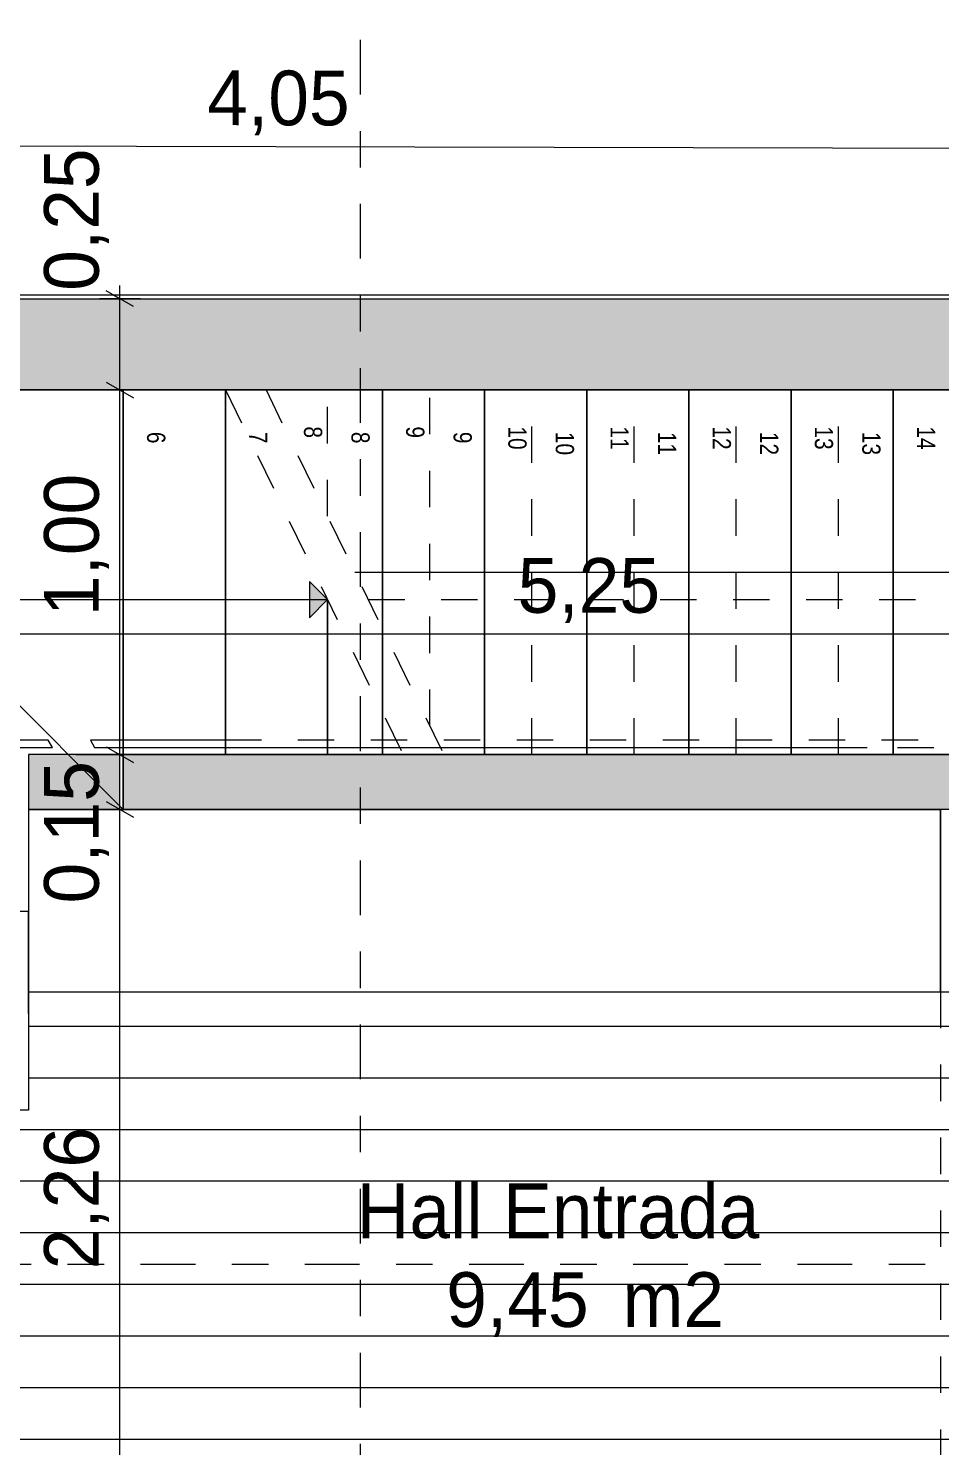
# Model space of a CAD drawing. Header units: metres. Extents: x -111189 to -108577, y -72951 to -72647.
# Drawn here: x -110707.433 to -110704.933, y -72931.151 to -72927.263 of the extents above; entities that cross this region are included whole.
import ezdxf

# ---------------------------------------------------------------- set-up
doc = ezdxf.new("R2010")
doc.units = ezdxf.units.M
doc.header["$MEASUREMENT"] = 0
doc.set_wipeout_variables(frame=1)
for name, pattern in [('Dashed', [0.423333, 0.211667, -0.211667]), ('Dot & Dashed', [0.670278, 0.3175, -0.176389, 0, -0.176389]), ('OTK - Traço Ponto', [0.2, 0.1, -0.05, 0, -0.05]), ('OTK - Traço Ponto CORTES_ALÇ', [0.6, 0.3, -0.15, 0, -0.15]), ('Wipeout_Contour', [1, 0, -1])]:
    doc.linetypes.add(name, pattern=pattern)
for name, color, linetype in [('Planta Piso -1_1_06 - ESCADAS _ GUARDAS', 7, 'Continuous'), ('Planta Piso -1_1_07 - MUROS', 7, 'Continuous'), ('Planta Piso -1_1_14 - CORTES.Marcadores', 7, 'Continuous'), ('Planta Piso RC_1_00 - DESENHO 2D', 7, 'Continuous'), ('Planta Piso RC_1_01 - TERRENO PROPOSTO', 7, 'Continuous'), ('Planta Piso RC_1_02 - PASSEIOS', 7, 'Continuous'), ('Planta Piso RC_1_03 - LAJES', 7, 'Continuous'), ('Planta Piso RC_1_05 - PAREDES..35', 7, 'Continuous'), ('Planta Piso RC_1_06 - ESCADA INTERIOR', 7, 'Continuous'), ('Planta Piso RC_1_06 - FORRA', 7, 'Continuous'), ('Planta Piso RC_1_08 - EQUIPAMENTO FIXO', 7, 'Continuous'), ('Planta Piso RC_1_11 - ZONA_ÁREA', 7, 'Continuous'), ('Planta Piso RC_1_12 - COTAS GERAIS', 7, 'Continuous')]:
    doc.layers.add(name, color=color, linetype=linetype)
doc.styles.add('ESTILO_GERADO_1', font='ARIALN.TTF')
doc.styles.add('ESTILO_GERADO_3', font='AGENCYR.TTF')

# ---------------------------------------------------------------- blocks, each defined once
blk = doc.blocks.new('floor')
at = {"layer": 'Planta Piso RC_1_03 - LAJES', "color": 253, "linetype": 'Continuous', "lineweight": 9, "ltscale": 1000}
for p, q in [((-110707.4326, -72954.9984), (-110707.3326, -72954.9984)), ((-110707.4326, -72954.9984), (-110707.3326, -72954.9984)), ((-110707.3326, -72954.9984), (-110707.0826, -72954.9984)), ((-110707.3326, -72954.9984), (-110707.0826, -72954.9984)), ((-110707.0826, -72954.9984), (-110706.8326, -72954.9984)), ((-110707.0826, -72954.9984), (-110706.8326, -72954.9984)), ((-110706.8326, -72954.9984), (-110706.5826, -72954.9984)), ((-110706.8326, -72954.9984), (-110706.5826, -72954.9984)), ((-110706.5826, -72954.9984), (-110706.3326, -72954.9984)), ((-110706.5826, -72954.9984), (-110706.3326, -72954.9984)), ((-110706.3326, -72954.9984), (-110706.0826, -72954.9984)), ((-110706.3326, -72954.9984), (-110706.0826, -72954.9984)), ((-110706.0826, -72954.9984), (-110705.8326, -72954.9984)), ((-110706.0826, -72954.9984), (-110705.8326, -72954.9984)), ((-110705.8326, -72954.9984), (-110705.5826, -72954.9984)), ((-110705.8326, -72954.9984), (-110705.5826, -72954.9984)), ((-110705.5826, -72954.9984), (-110705.3326, -72954.9984)), ((-110705.5826, -72954.9984), (-110705.3326, -72954.9984)), ((-110705.3326, -72954.9984), (-110705.0826, -72954.9984)), ((-110705.3326, -72954.9984), (-110705.0826, -72954.9984)), ((-110705.0826, -72954.9984), (-110704.8326, -72954.9984)), ((-110705.0826, -72954.9984), (-110704.8326, -72954.9984)), ((-110707.4326, -72955.1399), (-110707.3326, -72955.1399)), ((-110707.4326, -72955.1399), (-110707.3326, -72955.1399)), ((-110707.3326, -72955.1399), (-110707.0826, -72955.1399)), ((-110707.3326, -72955.1399), (-110707.0826, -72955.1399)), ((-110707.0826, -72955.1399), (-110706.8326, -72955.1399)), ((-110707.0826, -72955.1399), (-110706.8326, -72955.1399)), ((-110706.8326, -72955.1399), (-110706.5826, -72955.1399)), ((-110706.8326, -72955.1399), (-110706.5826, -72955.1399)), ((-110706.5826, -72955.1399), (-110706.3326, -72955.1399)), ((-110706.5826, -72955.1399), (-110706.3326, -72955.1399)), ((-110706.3326, -72955.1399), (-110706.0826, -72955.1399)), ((-110706.3326, -72955.1399), (-110706.0826, -72955.1399)), ((-110706.0826, -72955.1399), (-110705.8326, -72955.1399)), ((-110706.0826, -72955.1399), (-110705.8326, -72955.1399)), ((-110705.8326, -72955.1399), (-110705.5826, -72955.1399)), ((-110705.8326, -72955.1399), (-110705.5826, -72955.1399)), ((-110705.5826, -72955.1399), (-110705.3326, -72955.1399)), ((-110705.5826, -72955.1399), (-110705.3326, -72955.1399)), ((-110705.3326, -72955.1399), (-110705.0826, -72955.1399)), ((-110705.3326, -72955.1399), (-110705.0826, -72955.1399)), ((-110705.0826, -72955.1399), (-110704.8326, -72955.1399)), ((-110705.0826, -72955.1399), (-110704.8326, -72955.1399)), ((-110707.5826, -72955.2814), (-110707.3326, -72955.2814)), ((-110707.5826, -72955.2814), (-110707.3326, -72955.2814)), ((-110707.3326, -72955.2814), (-110707.0826, -72955.2814)), ((-110707.3326, -72955.2814), (-110707.0826, -72955.2814)), ((-110707.0826, -72955.2814), (-110706.8326, -72955.2814)), ((-110707.0826, -72955.2814), (-110706.8326, -72955.2814)), ((-110706.8326, -72955.2814), (-110706.5826, -72955.2814)), ((-110706.8326, -72955.2814), (-110706.5826, -72955.2814)), ((-110706.5826, -72955.2814), (-110706.3326, -72955.2814)), ((-110706.5826, -72955.2814), (-110706.3326, -72955.2814)), ((-110706.3326, -72955.2814), (-110706.0826, -72955.2814)), ((-110706.3326, -72955.2814), (-110706.0826, -72955.2814)), ((-110706.0826, -72955.2814), (-110705.8326, -72955.2814)), ((-110706.0826, -72955.2814), (-110705.8326, -72955.2814)), ((-110705.8326, -72955.2814), (-110705.5826, -72955.2814)), ((-110705.8326, -72955.2814), (-110705.5826, -72955.2814)), ((-110705.5826, -72955.2814), (-110705.3326, -72955.2814)), ((-110705.5826, -72955.2814), (-110705.3326, -72955.2814)), ((-110705.3326, -72955.2814), (-110705.0826, -72955.2814)), ((-110705.3326, -72955.2814), (-110705.0826, -72955.2814)), ((-110705.0826, -72955.2814), (-110704.8326, -72955.2814)), ((-110705.0826, -72955.2814), (-110704.8326, -72955.2814)), ((-110707.5826, -72955.4229), (-110707.3326, -72955.4229)), ((-110707.5826, -72955.4229), (-110707.3326, -72955.4229)), ((-110707.3326, -72955.4229), (-110707.0826, -72955.4229)), ((-110707.3326, -72955.4229), (-110707.0826, -72955.4229)), ((-110707.0826, -72955.4229), (-110706.8326, -72955.4229)), ((-110707.0826, -72955.4229), (-110706.8326, -72955.4229)), ((-110706.8326, -72955.4229), (-110706.5826, -72955.4229)), ((-110706.8326, -72955.4229), (-110706.5826, -72955.4229)), ((-110706.5826, -72955.4229), (-110706.3326, -72955.4229)), ((-110706.5826, -72955.4229), (-110706.3326, -72955.4229)), ((-110706.3326, -72955.4229), (-110706.0826, -72955.4229)), ((-110706.3326, -72955.4229), (-110706.0826, -72955.4229)), ((-110706.0826, -72955.4229), (-110705.8326, -72955.4229)), ((-110706.0826, -72955.4229), (-110705.8326, -72955.4229)), ((-110705.8326, -72955.4229), (-110705.5826, -72955.4229)), ((-110705.8326, -72955.4229), (-110705.5826, -72955.4229)), ((-110705.5826, -72955.4229), (-110705.3326, -72955.4229)), ((-110705.5826, -72955.4229), (-110705.3326, -72955.4229)), ((-110705.3326, -72955.4229), (-110705.0826, -72955.4229)), ((-110705.3326, -72955.4229), (-110705.0826, -72955.4229)), ((-110705.0826, -72955.4229), (-110704.8326, -72955.4229)), ((-110705.0826, -72955.4229), (-110704.8326, -72955.4229)), ((-110707.5826, -72955.5644), (-110707.3326, -72955.5644)), ((-110707.5826, -72955.5644), (-110707.3326, -72955.5644)), ((-110707.3326, -72955.5644), (-110707.0826, -72955.5644)), ((-110707.3326, -72955.5644), (-110707.0826, -72955.5644)), ((-110707.0826, -72955.5644), (-110706.8326, -72955.5644)), ((-110707.0826, -72955.5644), (-110706.8326, -72955.5644)), ((-110706.8326, -72955.5644), (-110706.5826, -72955.5644)), ((-110706.8326, -72955.5644), (-110706.5826, -72955.5644)), ((-110706.5826, -72955.5644), (-110706.3326, -72955.5644)), ((-110706.5826, -72955.5644), (-110706.3326, -72955.5644)), ((-110706.3326, -72955.5644), (-110706.0826, -72955.5644)), ((-110706.3326, -72955.5644), (-110706.0826, -72955.5644)), ((-110706.0826, -72955.5644), (-110705.8326, -72955.5644)), ((-110706.0826, -72955.5644), (-110705.8326, -72955.5644)), ((-110705.8326, -72955.5644), (-110705.5826, -72955.5644)), ((-110705.8326, -72955.5644), (-110705.5826, -72955.5644)), ((-110705.5826, -72955.5644), (-110705.3326, -72955.5644)), ((-110705.5826, -72955.5644), (-110705.3326, -72955.5644)), ((-110705.3326, -72955.5644), (-110705.0826, -72955.5644)), ((-110705.3326, -72955.5644), (-110705.0826, -72955.5644)), ((-110705.0826, -72955.5644), (-110704.8326, -72955.5644)), ((-110705.0826, -72955.5644), (-110704.8326, -72955.5644)), ((-110707.5826, -72955.7059), (-110707.3326, -72955.7059)), ((-110707.5826, -72955.7059), (-110707.3326, -72955.7059)), ((-110707.3326, -72955.7059), (-110707.0826, -72955.7059)), ((-110707.3326, -72955.7059), (-110707.0826, -72955.7059)), ((-110707.0826, -72955.7059), (-110706.8326, -72955.7059)), ((-110707.0826, -72955.7059), (-110706.8326, -72955.7059)), ((-110706.8326, -72955.7059), (-110706.5826, -72955.7059)), ((-110706.8326, -72955.7059), (-110706.5826, -72955.7059)), ((-110706.5826, -72955.7059), (-110706.3326, -72955.7059)), ((-110706.5826, -72955.7059), (-110706.3326, -72955.7059)), ((-110706.3326, -72955.7059), (-110706.0826, -72955.7059)), ((-110706.3326, -72955.7059), (-110706.0826, -72955.7059)), ((-110706.0826, -72955.7059), (-110705.8326, -72955.7059)), ((-110706.0826, -72955.7059), (-110705.8326, -72955.7059)), ((-110705.8326, -72955.7059), (-110705.5826, -72955.7059)), ((-110705.8326, -72955.7059), (-110705.5826, -72955.7059)), ((-110705.5826, -72955.7059), (-110705.3326, -72955.7059)), ((-110705.5826, -72955.7059), (-110705.3326, -72955.7059)), ((-110705.3326, -72955.7059), (-110705.0826, -72955.7059)), ((-110705.3326, -72955.7059), (-110705.0826, -72955.7059)), ((-110705.0826, -72955.7059), (-110704.8326, -72955.7059)), ((-110705.0826, -72955.7059), (-110704.8326, -72955.7059)), ((-110707.5826, -72955.8474), (-110707.3326, -72955.8474)), ((-110707.5826, -72955.8474), (-110707.3326, -72955.8474)), ((-110707.3326, -72955.8474), (-110707.0826, -72955.8474)), ((-110707.3326, -72955.8474), (-110707.0826, -72955.8474)), ((-110707.0826, -72955.8474), (-110706.8326, -72955.8474)), ((-110707.0826, -72955.8474), (-110706.8326, -72955.8474)), ((-110706.8326, -72955.8474), (-110706.5826, -72955.8474)), ((-110706.8326, -72955.8474), (-110706.5826, -72955.8474)), ((-110706.5826, -72955.8474), (-110706.3326, -72955.8474)), ((-110706.5826, -72955.8474), (-110706.3326, -72955.8474)), ((-110706.3326, -72955.8474), (-110706.0826, -72955.8474)), ((-110706.3326, -72955.8474), (-110706.0826, -72955.8474)), ((-110706.0826, -72955.8474), (-110705.8326, -72955.8474)), ((-110706.0826, -72955.8474), (-110705.8326, -72955.8474)), ((-110705.8326, -72955.8474), (-110705.5826, -72955.8474)), ((-110705.8326, -72955.8474), (-110705.5826, -72955.8474)), ((-110705.5826, -72955.8474), (-110705.3326, -72955.8474)), ((-110705.5826, -72955.8474), (-110705.3326, -72955.8474)), ((-110705.3326, -72955.8474), (-110705.0826, -72955.8474)), ((-110705.3326, -72955.8474), (-110705.0826, -72955.8474)), ((-110705.0826, -72955.8474), (-110704.8326, -72955.8474)), ((-110705.0826, -72955.8474), (-110704.8326, -72955.8474)), ((-110707.5826, -72955.9889), (-110707.3326, -72955.9889)), ((-110707.5826, -72955.9889), (-110707.3326, -72955.9889)), ((-110707.3326, -72955.9889), (-110707.0826, -72955.9889)), ((-110707.3326, -72955.9889), (-110707.0826, -72955.9889)), ((-110707.0826, -72955.9889), (-110706.8326, -72955.9889)), ((-110707.0826, -72955.9889), (-110706.8326, -72955.9889)), ((-110706.8326, -72955.9889), (-110706.5826, -72955.9889)), ((-110706.8326, -72955.9889), (-110706.5826, -72955.9889)), ((-110706.5826, -72955.9889), (-110706.3326, -72955.9889)), ((-110706.5826, -72955.9889), (-110706.3326, -72955.9889)), ((-110706.3326, -72955.9889), (-110706.0826, -72955.9889)), ((-110706.3326, -72955.9889), (-110706.0826, -72955.9889)), ((-110706.0826, -72955.9889), (-110705.8326, -72955.9889)), ((-110706.0826, -72955.9889), (-110705.8326, -72955.9889)), ((-110705.8326, -72955.9889), (-110705.5826, -72955.9889)), ((-110705.8326, -72955.9889), (-110705.5826, -72955.9889)), ((-110705.5826, -72955.9889), (-110705.3326, -72955.9889)), ((-110705.5826, -72955.9889), (-110705.3326, -72955.9889)), ((-110705.3326, -72955.9889), (-110705.0826, -72955.9889)), ((-110705.3326, -72955.9889), (-110705.0826, -72955.9889)), ((-110705.0826, -72955.9889), (-110704.8326, -72955.9889)), ((-110705.0826, -72955.9889), (-110704.8326, -72955.9889)), ((-110707.5826, -72956.1304), (-110707.3326, -72956.1304)), ((-110707.5826, -72956.1304), (-110707.3326, -72956.1304)), ((-110707.3326, -72956.1304), (-110707.0826, -72956.1304)), ((-110707.3326, -72956.1304), (-110707.0826, -72956.1304)), ((-110707.0826, -72956.1304), (-110706.8326, -72956.1304)), ((-110707.0826, -72956.1304), (-110706.8326, -72956.1304)), ((-110706.8326, -72956.1304), (-110706.5826, -72956.1304)), ((-110706.8326, -72956.1304), (-110706.5826, -72956.1304)), ((-110706.5826, -72956.1304), (-110706.3326, -72956.1304)), ((-110706.5826, -72956.1304), (-110706.3326, -72956.1304)), ((-110706.3326, -72956.1304), (-110706.0826, -72956.1304)), ((-110706.3326, -72956.1304), (-110706.0826, -72956.1304)), ((-110706.0826, -72956.1304), (-110705.8326, -72956.1304)), ((-110706.0826, -72956.1304), (-110705.8326, -72956.1304)), ((-110705.8326, -72956.1304), (-110705.5826, -72956.1304)), ((-110705.8326, -72956.1304), (-110705.5826, -72956.1304)), ((-110705.5826, -72956.1304), (-110705.3326, -72956.1304)), ((-110705.5826, -72956.1304), (-110705.3326, -72956.1304)), ((-110705.3326, -72956.1304), (-110705.0826, -72956.1304)), ((-110705.3326, -72956.1304), (-110705.0826, -72956.1304)), ((-110705.0826, -72956.1304), (-110704.8326, -72956.1304)), ((-110705.0826, -72956.1304), (-110704.8326, -72956.1304))]:
    blk.add_line(p, q, dxfattribs=at)

msp = doc.modelspace()

# ---------------------------------------------------------------- hatches: boundary and pattern name
at = {"layer": 'Planta Piso -1_1_07 - MUROS', "linetype": 'Continuous', "lineweight": 0, "true_color": 0x939598}
h = msp.add_hatch(color=252, dxfattribs=at)
h.paths.add_polyline_path([(-110708.8326, -72928.0047), (-110708.8326, -72928.2547), (-110708.5826, -72928.2547), (-110708.5826, -72928.2539), (-110708.5826, -72928.0047)], flags=16)
h.paths.add_polyline_path([(-110707.1818, -72928.0047), (-110708.8326, -72928.0047), (-110708.8326, -72928.923), (-110708.5826, -72928.923), (-110708.5826, -72928.2539), (-110707.5826, -72928.2539), (-110707.3026, -72928.2539), (-110707.1818, -72928.2539)])
h.paths.add_polyline_path([(-110706.5231, -72928.0047), (-110707.1818, -72928.0047), (-110707.1818, -72928.2539), (-110707.1255, -72928.2539), (-110706.8926, -72928.2539), (-110706.7426, -72928.2539), (-110706.6126, -72928.2539), (-110706.5231, -72928.2539)])
h.paths.add_polyline_path([(-110704.7826, -72928.0047), (-110706.5231, -72928.0047), (-110706.5231, -72928.2539), (-110704.7826, -72928.2539), (-110704.7826, -72928.2139), (-110704.7826, -72928.1539)])
h.paths.add_polyline_path([(-110703.8326, -72928.0047), (-110703.9826, -72928.0047), (-110703.9826, -72928.1539), (-110703.9826, -72928.2139), (-110703.9826, -72928.2539), (-110703.8326, -72928.2539)])
h.paths.add_polyline_path([(-110703.5826, -72928.0047), (-110703.8326, -72928.0047), (-110703.8326, -72928.2539), (-110703.5826, -72928.2539)])
h.paths.add_polyline_path([(-110701.5576, -72928.0047), (-110703.5826, -72928.0047), (-110703.5826, -72928.2539), (-110703.3326, -72928.2539), (-110701.5576, -72928.2539), (-110701.5576, -72928.2139), (-110701.5576, -72928.1539)])
h.paths.add_polyline_path([(-110703.1826, -72928.2547), (-110703.3326, -72928.2547), (-110703.3326, -72928.923), (-110703.1826, -72928.923), (-110703.1826, -72928.8668)])
h.paths.add_polyline_path([(-110703.1826, -72928.923), (-110703.3326, -72928.923), (-110703.3326, -72928.9793), (-110703.3326, -72929.2547), (-110703.1826, -72929.2547)])
h.paths.add_polyline_path([(-110703.1826, -72929.2547), (-110703.3326, -72929.2547), (-110703.3326, -72929.4047), (-110703.1826, -72929.4047)])
h.paths.add_polyline_path([(-110703.1826, -72929.4047), (-110703.3326, -72929.4047), (-110703.3326, -72929.7539), (-110703.5826, -72929.7539), (-110703.5826, -72929.9039), (-110703.1826, -72929.9039)])
h.paths.add_polyline_path([(-110704.4826, -72929.7539), (-110704.5046, -72929.7539), (-110704.5326, -72929.7539), (-110704.5326, -72929.6839), (-110704.6826, -72929.6839), (-110704.6826, -72929.9039), (-110704.4826, -72929.9039)])
h.paths.add_polyline_path([(-110704.5326, -72929.4047), (-110704.6826, -72929.4047), (-110704.6826, -72929.6839), (-110704.5326, -72929.6839)])
h.paths.add_polyline_path([(-110704.5326, -72929.2547), (-110704.7834, -72929.2547), (-110704.9326, -72929.4039), (-110704.5326, -72929.4039)])
h.paths.add_polyline_path([(-110704.7834, -72929.2547), (-110704.9326, -72929.2547), (-110704.9326, -72929.4039)], flags=17)
h.paths.add_polyline_path([(-110707.3219, -72929.2547), (-110707.4326, -72929.2547), (-110707.4326, -72929.4039), (-110707.1818, -72929.4039), (-110707.1818, -72929.3948)])
h.paths.add_polyline_path([(-110707.1818, -72929.2547), (-110707.3219, -72929.2547), (-110707.1818, -72929.3948)], flags=17)
h.paths.add_polyline_path([(-110706.5231, -72929.2547), (-110707.1726, -72929.2547), (-110707.1726, -72929.4039), (-110707.1255, -72929.4039), (-110706.8926, -72929.4039), (-110706.6126, -72929.4039), (-110706.5231, -72929.4039)])
msp.add_hatch(color=252, dxfattribs=at).paths.add_polyline_path([(-110704.9326, -72929.2547), (-110706.5231, -72929.2547), (-110706.5231, -72929.4047), (-110704.9326, -72929.4047)])
at = {"layer": 'Planta Piso RC_1_06 - ESCADA INTERIOR', "linetype": 'Continuous', "lineweight": 13}
msp.add_hatch(color=7, dxfattribs=at).paths.add_polyline_path([(-110706.6126, -72928.8289), (-110706.6626, -72928.7789), (-110706.6626, -72928.8789)])

# ---------------------------------------------------------------- linework, layer by layer
at = {"layer": 'Planta Piso -1_1_06 - ESCADAS _ GUARDAS', "color": 7, "linetype": 'OTK - Traço Ponto', "lineweight": 13, "ltscale": 0.5}
for p, q in [((-110706.8926, -72928.2539), (-110706.4057, -72929.2539)), ((-110706.7814, -72928.2539), (-110706.2944, -72929.2539))]:
    msp.add_line(p, q, dxfattribs=at)
at = {"layer": 'Planta Piso -1_1_14 - CORTES.Marcadores', "color": 7, "linetype": 'OTK - Traço Ponto CORTES_ALÇ', "lineweight": 5, "ltscale": 0.5}
msp.add_line((-110714.775, -72930.6507), (-110691.7726, -72930.6507), dxfattribs=at)
at = {"layer": 'Planta Piso RC_1_00 - DESENHO 2D', "color": 7, "linetype": 'Dashed', "lineweight": 13, "ltscale": 0.2, "flags": 128}
msp.add_lwpolyline([(-110704.9326, -72931.2039), (-110703.1826, -72931.2039), (-110703.1826, -72929.9039), (-110704.9326, -72929.9039)], close=True, dxfattribs=at)
at = {"layer": 'Planta Piso RC_1_01 - TERRENO PROPOSTO', "color": 7, "linetype": 'Continuous', "lineweight": 13, "ltscale": 1000, "flags": 128}
msp.add_lwpolyline([(-110710.4931, -72928.0039), (-110710.0326, -72928.0039), (-110708.8286, -72928.0039), (-110708.5866, -72928.0039), (-110708.383, -72928.0039), (-110707.9593, -72928.0039), (-110707.6087, -72928.0039), (-110706.501, -72928.0039), (-110706.3342, -72928.0039), (-110706.0645, -72928.0039), (-110705.0369, -72928.0039), (-110704.7627, -72928.0039), (-110704.6193, -72928.0039), (-110704.3933, -72928.0039), (-110704.1683, -72928.0039), (-110704.0231, -72928.0039), (-110703.6294, -72928.0039), (-110703.4961, -72928.0039), (-110703.0065, -72928.0039), (-110702.8198, -72928.0039), (-110702.3946, -72928.0039), (-110702.1856, -72928.0039)], dxfattribs=at)
at = {"layer": 'Planta Piso RC_1_02 - PASSEIOS', "color": 254, "linetype": 'Dot & Dashed', "lineweight": 13, "ltscale": 0.2}
for p, q in [((-110707.3781, -72929.2139), (-110707.4726, -72929.2139)), ((-110707.4526, -72929.2339), (-110707.3665, -72929.2339))]:
    msp.add_line(p, q, dxfattribs=at)
at = {"layer": 'Planta Piso RC_1_02 - PASSEIOS', "color": 254, "linetype": 'Continuous', "lineweight": 13, "ltscale": 1000}
msp.add_line((-110707.3665, -72929.2339), (-110707.3781, -72929.2139), dxfattribs=at)
at = {"layer": 'Planta Piso RC_1_02 - PASSEIOS', "color": 254, "linetype": 'Dot & Dashed', "lineweight": 13, "ltscale": 0.2, "flags": 128}
for points in [[(-110707.4726, -72929.2139), (-110707.4726, -72929.2339), (-110707.3665, -72929.2339), (-110707.3781, -72929.2139)], [(-110707.251, -72929.2339), (-110704.9326, -72929.2339), (-110704.9326, -72929.2139), (-110707.2626, -72929.2139)]]:
    msp.add_lwpolyline(points, close=True, dxfattribs=at)
at = {"layer": 'Planta Piso RC_1_02 - PASSEIOS', "color": 7, "linetype": 'Dashed', "lineweight": 5, "ltscale": 10, "flags": 128}
msp.add_lwpolyline([(-110707.251, -72929.2339), (-110704.9326, -72929.2339), (-110704.9326, -72929.2139), (-110707.2626, -72929.2139)], close=True, dxfattribs=at)
at = {"layer": 'Planta Piso RC_1_03 - LAJES', "color": 7, "linetype": 'Continuous', "lineweight": 13, "ltscale": 1000, "flags": 128}
for points in [[(-110708.8326, -72926.8039), (-110698.8826, -72926.8039), (-110698.8826, -72923.2031), (-110694.1544, -72923.1921), (-110694.1169, -72925.1528), (-110694.0871, -72928.0039), (-110697.6826, -72928.0039), (-110698.8826, -72928.0039), (-110708.8326, -72928.0039)], [(-110708.8326, -72938.1539), (-110708.8326, -72928.0039), (-110698.8826, -72928.0039), (-110698.8826, -72935.2039), (-110703.5826, -72935.2039), (-110703.5826, -72938.1539)], [(-110708.8326, -72928.0039), (-110698.8826, -72928.0039)]]:
    msp.add_lwpolyline(points, close=True, dxfattribs=at)
msp.add_lwpolyline([(-110699.1326, -72928.2539), (-110703.1826, -72928.2539), (-110703.1826, -72929.9039), (-110704.6826, -72929.9039), (-110704.6826, -72929.4039), (-110707.4326, -72929.4039), (-110707.4326, -72929.9039), (-110707.4326, -72930.2289), (-110708.5826, -72930.2289), (-110708.5826, -72932.2539)], dxfattribs=at)
at = {"layer": 'Planta Piso RC_1_05 - PAREDES..35', "color": 7, "linetype": 'Continuous', "lineweight": 20, "ltscale": 1000, "flags": 128}
for points in [[(-110704.7826, -72928.0039), (-110708.5826, -72928.0039)], [(-110708.5826, -72928.2539), (-110704.7826, -72928.2539)], [(-110704.9326, -72929.2539), (-110707.4326, -72929.2539)], [(-110707.4326, -72929.2539), (-110707.4326, -72929.4039)], [(-110704.5326, -72929.2539), (-110704.9326, -72929.2539)], [(-110707.4326, -72929.4039), (-110704.9326, -72929.4039)], [(-110704.9326, -72929.4039), (-110704.9326, -72929.9039)], [(-110704.9326, -72929.9039), (-110704.5326, -72929.9039)]]:
    msp.add_lwpolyline(points, dxfattribs=at)
at = {"layer": 'Planta Piso RC_1_06 - ESCADA INTERIOR', "color": 7, "linetype": 'Continuous', "lineweight": 13, "ltscale": 1000}
for p, q in [((-110707.1726, -72929.4039), (-110708.3226, -72928.2539)), ((-110708.3226, -72928.2539), (-110707.1726, -72929.4039)), ((-110707.1726, -72928.2539), (-110708.3226, -72928.2539)), ((-110707.3026, -72928.2539), (-110707.5826, -72928.2539)), ((-110707.0226, -72928.2539), (-110707.3026, -72928.2539)), ((-110707.1726, -72929.4039), (-110707.1726, -72928.2539)), ((-110706.8926, -72928.2539), (-110707.1726, -72928.2539)), ((-110707.1726, -72928.2539), (-110707.1726, -72929.4039)), ((-110706.7426, -72928.2539), (-110707.0226, -72928.2539)), ((-110706.8926, -72929.2539), (-110706.8926, -72928.2539)), ((-110706.8926, -72928.2539), (-110706.8926, -72929.2539)), ((-110706.4626, -72928.2539), (-110706.7426, -72928.2539)), ((-110706.4626, -72929.2539), (-110706.4626, -72928.2539)), ((-110706.1826, -72928.2539), (-110706.4626, -72928.2539)), ((-110706.4626, -72928.2539), (-110706.4626, -72929.2539)), ((-110706.1826, -72929.2539), (-110706.1826, -72928.2539)), ((-110705.9026, -72928.2539), (-110706.1826, -72928.2539)), ((-110706.1826, -72928.2539), (-110706.1826, -72929.2539)), ((-110705.9026, -72929.2539), (-110705.9026, -72928.2539)), ((-110705.6226, -72928.2539), (-110705.9026, -72928.2539)), ((-110705.9026, -72928.2539), (-110705.9026, -72929.2539)), ((-110705.6226, -72929.2539), (-110705.6226, -72928.2539)), ((-110705.3426, -72928.2539), (-110705.6226, -72928.2539)), ((-110705.6226, -72928.2539), (-110705.6226, -72929.2539)), ((-110705.3426, -72929.2539), (-110705.3426, -72928.2539)), ((-110705.0626, -72928.2539), (-110705.3426, -72928.2539)), ((-110705.3426, -72928.2539), (-110705.3426, -72929.2539)), ((-110705.0626, -72929.2539), (-110705.0626, -72928.2539)), ((-110704.7826, -72928.2539), (-110705.0626, -72928.2539)), ((-110705.0626, -72928.2539), (-110705.0626, -72929.2539)), ((-110706.5379, -72928.7539), (-110704.5026, -72928.7539)), ((-110708.0076, -72928.8289), (-110706.6126, -72928.8289)), ((-110706.6126, -72929.2539), (-110706.6126, -72928.8289)), ((-110706.6126, -72928.8289), (-110706.6126, -72929.2539)), ((-110707.3026, -72929.2539), (-110707.0226, -72929.2539)), ((-110707.0226, -72929.2539), (-110706.7426, -72929.2539)), ((-110706.7426, -72929.2539), (-110706.4626, -72929.2539)), ((-110706.4626, -72929.2539), (-110706.1826, -72929.2539)), ((-110706.1826, -72929.2539), (-110705.9026, -72929.2539)), ((-110705.9026, -72929.2539), (-110705.6226, -72929.2539)), ((-110705.6226, -72929.2539), (-110705.3426, -72929.2539)), ((-110705.3426, -72929.2539), (-110705.0626, -72929.2539)), ((-110705.0626, -72929.2539), (-110704.7826, -72929.2539)), ((-110707.4326, -72929.4039), (-110707.1726, -72929.4039)), ((-110707.1726, -72929.4039), (-110706.8926, -72929.4039)), ((-110706.8926, -72929.4039), (-110706.6126, -72929.4039)), ((-110706.6126, -72929.4039), (-110706.3326, -72929.4039)), ((-110707.4326, -72929.6839), (-110708.5826, -72929.6839)), ((-110707.4326, -72929.9639), (-110707.4326, -72929.6839))]:
    msp.add_line(p, q, dxfattribs=at)
at = {"layer": 'Planta Piso RC_1_06 - ESCADA INTERIOR', "color": 7, "linetype": 'Dashed', "lineweight": 5, "ltscale": 10}
for p, q in [((-110706.6126, -72928.2539), (-110706.7814, -72928.2539)), ((-110706.3326, -72928.2539), (-110706.6126, -72928.2539)), ((-110706.0526, -72928.2539), (-110706.3326, -72928.2539)), ((-110705.7726, -72928.2539), (-110706.0526, -72928.2539)), ((-110705.4926, -72928.2539), (-110705.7726, -72928.2539)), ((-110705.2126, -72928.2539), (-110705.4926, -72928.2539)), ((-110704.9326, -72928.2539), (-110705.2126, -72928.2539)), ((-110706.2214, -72929.4039), (-110706.0526, -72929.4039)), ((-110706.0526, -72929.4039), (-110705.7726, -72929.4039)), ((-110705.7726, -72929.4039), (-110705.4926, -72929.4039)), ((-110705.4926, -72929.4039), (-110705.2126, -72929.4039)), ((-110705.2126, -72929.4039), (-110704.9326, -72929.4039))]:
    msp.add_line(p, q, dxfattribs=at)
at = {"layer": 'Planta Piso RC_1_06 - ESCADA INTERIOR', "color": 7, "linetype": 'Dashed', "lineweight": 5, "ltscale": 0.2}
for p, q in [((-110706.6126, -72928.6005), (-110706.6126, -72928.2539)), ((-110706.3326, -72929.1755), (-110706.3326, -72928.2539)), ((-110706.0526, -72929.2539), (-110706.0526, -72928.2539)), ((-110705.7726, -72929.2539), (-110705.7726, -72928.2539)), ((-110705.4926, -72929.2539), (-110705.4926, -72928.2539)), ((-110705.2126, -72929.2539), (-110705.2126, -72928.2539)), ((-110706.5014, -72928.8289), (-110704.3576, -72928.8289))]:
    msp.add_line(p, q, dxfattribs=at)
at = {"layer": 'Planta Piso RC_1_06 - ESCADA INTERIOR', "color": 7, "linetype": 'Continuous', "lineweight": 13, "ltscale": 1000, "flags": 128}
msp.add_lwpolyline([(-110706.6126, -72928.8289), (-110706.6626, -72928.7789), (-110706.6626, -72928.8789)], close=True, dxfattribs=at)
at = {"layer": 'Planta Piso RC_1_08 - EQUIPAMENTO FIXO', "color": 7, "linetype": 'Continuous', "lineweight": 13, "ltscale": 1000, "flags": 128}
msp.add_lwpolyline([(-110704.9332, -72929.9039), (-110704.9332, -72929.4039), (-110707.4326, -72929.4039), (-110707.4326, -72929.9039)], close=True, dxfattribs=at)
at = {"layer": 'Planta Piso RC_1_12 - COTAS GERAIS', "color": 7, "linetype": 'Continuous', "lineweight": 5, "ltscale": 1000}
for p, q in [((-110708.8326, -72927.581), (-110704.7816, -72927.591)), ((-110707.1255, -72928.2539), (-110707.238, -72928.2539)), ((-110707.2193, -72928.2323), (-110707.1443, -72928.2756)), ((-110707.1818, -72929.2539), (-110707.1818, -72928.2539)), ((-110708.5826, -72928.923), (-110703.3326, -72928.923)), ((-110707.2193, -72929.2323), (-110707.1443, -72929.2756)), ((-110707.1255, -72929.2539), (-110707.238, -72929.2539)), ((-110707.1818, -72929.4039), (-110707.1818, -72929.2539)), ((-110707.2193, -72929.3823), (-110707.1443, -72929.4256)), ((-110707.1255, -72929.4039), (-110707.238, -72929.4039)), ((-110707.1818, -72931.6599), (-110707.1818, -72929.4039))]:
    msp.add_line(p, q, dxfattribs=at)

# ---------------------------------------------------------------- block references
at = {"layer": 'Planta Piso RC_1_03 - LAJES'}
msp.add_blockref('floor', (0, 25), dxfattribs=at)

# ---------------------------------------------------------------- texts
at = {"layer": 'Planta Piso RC_1_06 - ESCADA INTERIOR', "color": 7, "linetype": 'Continuous', "lineweight": 13, "char_height": 0.05, "attachment_point": 4, "rotation": 270, "style": 'ESTILO_GERADO_1'}
for s, insert in [('\\A1;{\\pql;\\fArial Narrow|b0|i0|c0|p0;\\W1.000000;6}', (-110707.0827, -72928.3689)), ('\\A1;{\\pql;\\fArial Narrow|b0|i0|c0|p0;\\W1.000000;7}', (-110706.8026, -72928.3689)), ('\\A1;{\\pql;\\fArial Narrow|b0|i0|c0|p0;\\W1.000000;8}', (-110706.6527, -72928.3539)), ('\\A1;{\\pql;\\fArial Narrow|b0|i0|c0|p0;\\W1.000000;8}', (-110706.5227, -72928.3689)), ('\\A1;{\\pql;\\fArial Narrow|b0|i0|c0|p0;\\W1.000000;9}', (-110706.3727, -72928.3539)), ('\\A1;{\\pql;\\fArial Narrow|b0|i0|c0|p0;\\W1.000000;9}', (-110706.2427, -72928.3689)), ('\\A1;{\\pql;\\fArial Narrow|b0|i0|c0|p0;\\W1.000000;10}', (-110706.0927, -72928.3539)), ('\\A1;{\\pql;\\fArial Narrow|b0|i0|c0|p0;\\W1.000000;10}', (-110705.9627, -72928.3689)), ('\\A1;{\\pql;\\fArial Narrow|b0|i0|c0|p0;\\W1.000000;11}', (-110705.8123, -72928.3539)), ('\\A1;{\\pql;\\fArial Narrow|b0|i0|c0|p0;\\W1.000000;11}', (-110705.6823, -72928.3689)), ('\\A1;{\\pql;\\fArial Narrow|b0|i0|c0|p0;\\W1.000000;12}', (-110705.5323, -72928.3539)), ('\\A1;{\\pql;\\fArial Narrow|b0|i0|c0|p0;\\W1.000000;12}', (-110705.4023, -72928.3689)), ('\\A1;{\\pql;\\fArial Narrow|b0|i0|c0|p0;\\W1.000000;13}', (-110705.2527, -72928.3539)), ('\\A1;{\\pql;\\fArial Narrow|b0|i0|c0|p0;\\W1.000000;13}', (-110705.1227, -72928.3689)), ('\\A1;{\\pql;\\fArial Narrow|b0|i0|c0|p0;\\W1.000000;14}', (-110704.9723, -72928.3539))]:
    msp.add_mtext(s, dxfattribs=dict(at, insert=insert))
at = {"layer": 'Planta Piso RC_1_11 - ZONA_ÁREA', "color": 7, "linetype": 'Continuous', "lineweight": 5, "char_height": 0.15, "attachment_point": 1, "style": 'ESTILO_GERADO_3'}
for s, insert in [('\\A1;{\\pql;\\pt0;\\fAgency FB|b0|i0|c0|p0;\\W1.000000;Hall Entrada}', (-110706.5333, -72930.4298)), ('\\A1;{\\pql;\\pt0,24.1;\\fAgency FB|b0|i0|c0|p0;\\W1.000000;9,45\\fAgency FB|b0|i0|c0|p0;\\W1.000000;\\A1{\\H.66x;\\S^  ;}\\fAgency FB|b0|i0|c0|p0;\\W1.000000; m2\\fAgency FB|b0|i0|c0|p0;\\W1.000000;\\A1{\\H.66x;\\S^  ;}}', (-110706.2875, -72930.6731))]:
    msp.add_mtext(s, dxfattribs=dict(at, insert=insert))
at = {"layer": 'Planta Piso RC_1_12 - COTAS GERAIS', "color": 7, "linetype": 'Continuous', "lineweight": 5, "char_height": 0.15, "attachment_point": 7, "style": 'ESTILO_GERADO_3'}
for s, insert, width, rotation in [('\\A1;{\\pql;\\fAgency FB|b0|i0|c0|p0;\\W1.000000;4,05}', (-110706.9427, -72927.5557), 0.271274, 359.8589), ('\\A1;{\\pql;\\fAgency FB|b0|i0|c0|p0;\\W1.000000;0,25}', (-110707.2118, -72927.9822), 0.272699, 90), ('\\A1;{\\pql;\\fAgency FB|b0|i0|c0|p0;\\W1.000000;1,00}', (-110707.2118, -72928.8743), 0.240774, 90), ('\\A1;{\\pql;\\fAgency FB|b0|i0|c0|p0;\\W1.000000;0,15}', (-110707.2118, -72929.6619), 0.236309, 90), ('\\A1;{\\pql;\\fAgency FB|b0|i0|c0|p0;\\W1.000000;2,26}', (-110707.2118, -72930.6652), 0.266618, 90)]:
    msp.add_mtext(s, dxfattribs=dict(at, insert=insert, width=width, rotation=rotation))
at = {"layer": 'Planta Piso RC_1_12 - COTAS GERAIS', "color": 7, "linetype": 'Continuous', "lineweight": 5, "insert": (-110706.0917, -72928.893), "char_height": 0.15, "width": 0.268233, "attachment_point": 7, "style": 'ESTILO_GERADO_3'}
msp.add_mtext('\\A1;{\\pql;\\fAgency FB|b0|i0|c0|p0;\\W1.000000;5,25}', dxfattribs=at)

# ---------------------------------------------------------------- next in the draw order: wipeouts: each hides what was drawn before it
at = {"color": 254, "linetype": 'Wipeout_Contour', "lineweight": 0, "ltscale": 530270.995425}
msp.add_wipeout([(-110708.8326, -72928.0039), (-110702.2331, -72928.0039), (-110702.2331, -72927.9939), (-110708.8326, -72927.9939)], dxfattribs=at).dxf.layer = 'Planta Piso RC_1_06 - FORRA'

# ---------------------------------------------------------------- next in the draw order: linework, layer by layer
at = {"layer": 'Planta Piso -1_1_14 - CORTES.Marcadores', "color": 7, "linetype": 'OTK - Traço Ponto CORTES_ALÇ', "lineweight": 5, "ltscale": 0.5}
msp.add_line((-110706.5231, -72921.444), (-110706.5231, -72943.4197), dxfattribs=at)
at = {"layer": 'Planta Piso RC_1_06 - FORRA', "color": 7, "linetype": 'Continuous', "lineweight": 13, "ltscale": 1000, "flags": 128}
for points in [[(-110702.2331, -72927.9939), (-110708.8326, -72927.9939)], [(-110708.8326, -72928.0039), (-110702.2331, -72928.0039)]]:
    msp.add_lwpolyline(points, dxfattribs=at)
at = {"layer": 'Planta Piso RC_1_12 - COTAS GERAIS', "color": 7, "linetype": 'Continuous', "lineweight": 5, "ltscale": 1000}
for p, q in [((-110707.1443, -72928.0256), (-110707.2193, -72927.9823)), ((-110707.1818, -72928.0039), (-110707.1818, -72927.9672)), ((-110707.1255, -72928.0039), (-110707.238, -72928.0039)), ((-110707.1818, -72928.2539), (-110707.1818, -72928.0039))]:
    msp.add_line(p, q, dxfattribs=at)

doc.saveas('drawing.dxf')
